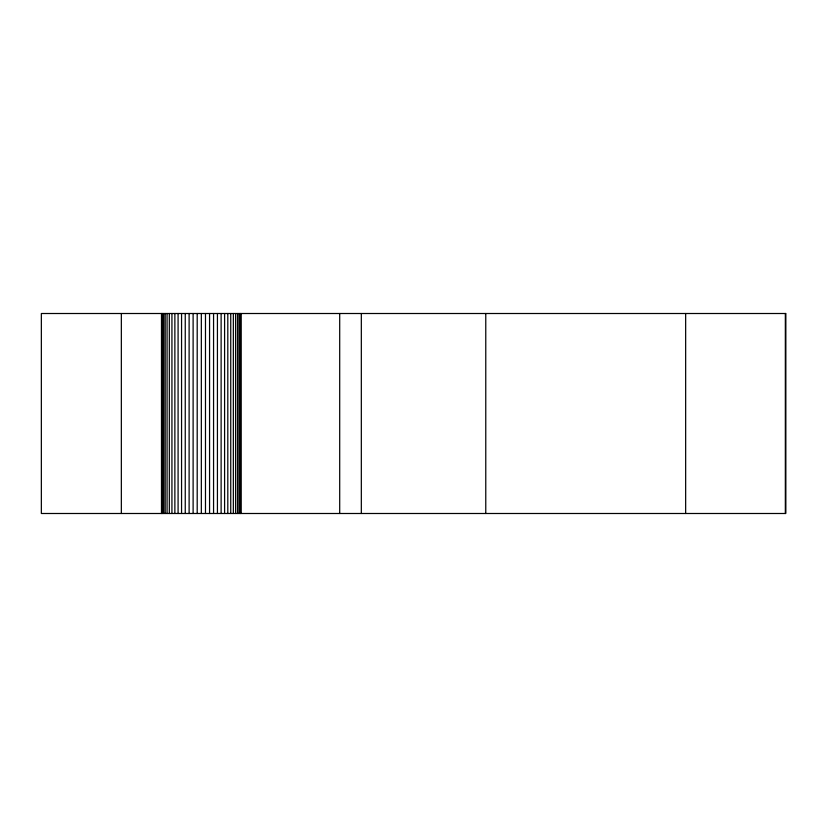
<?xml version="1.0" encoding="UTF-8"?>
<svg xmlns="http://www.w3.org/2000/svg" width="827" height="827" viewBox="0 0 827 827"><rect width="100%" height="100%" fill="white"/><g stroke="black" fill="none" stroke-linecap="round" stroke-linejoin="round"><path stroke-width="1.24" d="M785.578 313.505L785.578 513.495M785.381 313.505L785.381 513.495M685.655 313.505L685.655 513.495M485.769 313.505L485.769 513.495M361.327 313.505L361.327 513.495M339.701 313.505L339.701 513.495M240.905 313.505L240.905 513.495M240.688 313.505L240.688 513.495M240.037 313.505L240.037 513.495M238.962 313.505L238.962 513.495M237.483 313.505L237.483 513.495M235.602 313.505L235.602 513.495M233.348 313.505L233.348 513.495M230.743 313.505L230.743 513.495M227.807 313.505L227.807 513.495M224.593 313.505L224.593 513.495M221.119 313.505L221.119 513.495M217.429 313.505L217.429 513.495M213.562 313.505L213.562 513.495M209.562 313.505L209.562 513.495M205.478 313.505L205.478 513.495M201.333 313.505L201.333 513.495M197.198 313.505L197.198 513.495M193.115 313.505L193.115 513.495M189.114 313.505L189.114 513.495M185.248 313.505L185.248 513.495M181.558 313.505L181.558 513.495M178.084 313.505L178.084 513.495M174.869 313.505L174.869 513.495M171.933 313.505L171.933 513.495M169.328 313.505L169.328 513.495M167.075 313.505L167.075 513.495M165.193 313.505L165.193 513.495M163.715 313.505L163.715 513.495M162.64 313.505L162.64 513.495M161.989 313.505L161.989 513.495M161.772 313.505L161.772 513.495M161.492 313.505L161.492 513.495M121.342 313.505L121.342 513.495M785.65 313.505L41.35 313.505L41.35 513.495L785.65 513.495L785.65 313.505"/></g></svg>
